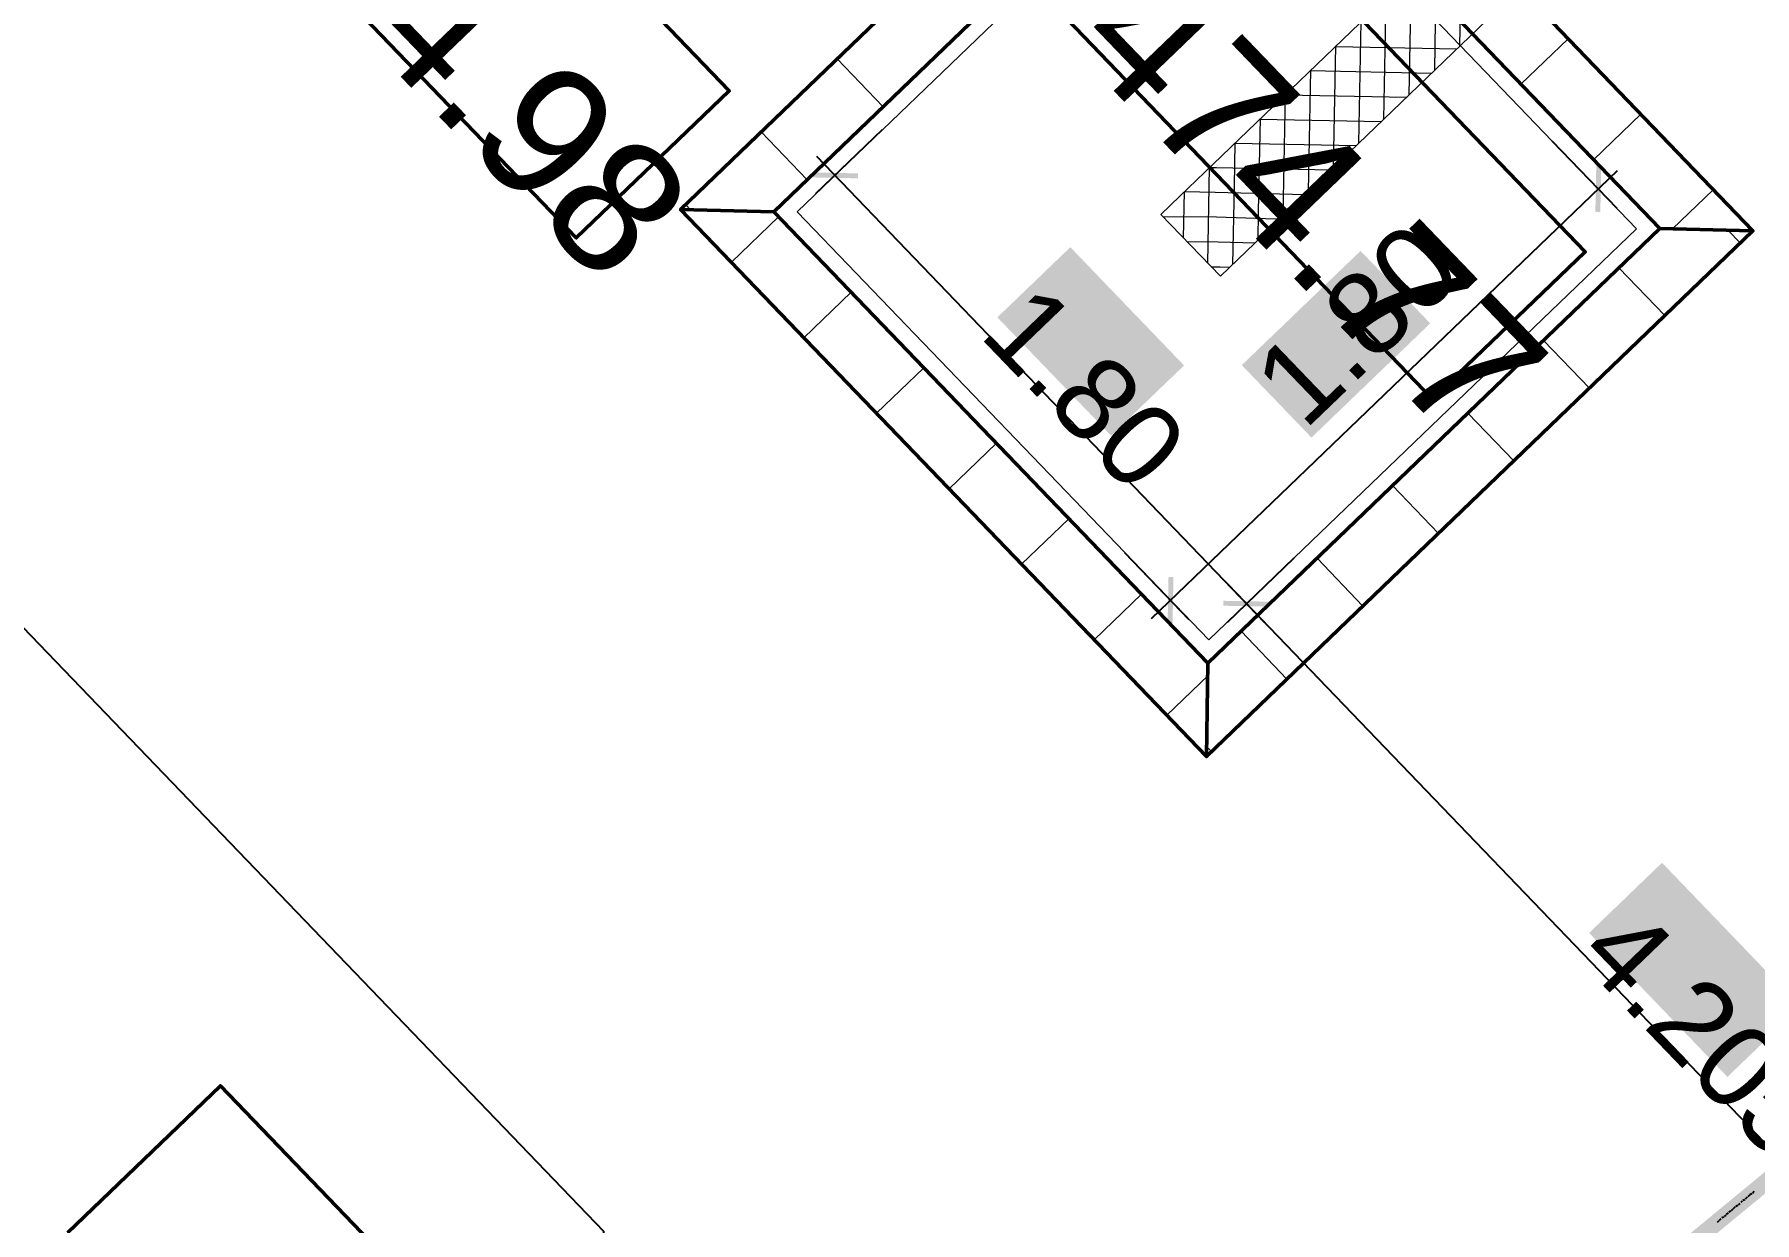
# Model space of a CAD drawing. Header units: metres. Extents: x 2687650.8 to 2687727.1, y 1234407.3 to 1234484.3.
# Drawn here: x 2687669.38 to 2687674.6, y 1234450.35 to 1234453.96 of the extents above; entities that cross this region are included whole.
import ezdxf

# ---------------------------------------------------------------- set-up
doc = ezdxf.new("R2010")
doc.units = ezdxf.units.M
for name, color, linetype in [('PDF_0', 7, 'Continuous'), ('PDF_A-KOTEN', 7, 'Continuous'), ('PDF_A__BEML', 7, 'Continuous'), ('PDF_AV_01211-Bobe-Gebaeude', 7, 'Continuous'), ('PDF_E_BETON', 7, 'Continuous'), ('PDF_PDF_Geometrie', 5, 'Continuous'), ('PDF_Text', 7, 'Continuous')]:
    doc.layers.add(name, color=color, linetype=linetype)
for name, color, linetype, true_color in [('PDF_211_Wände_Beton.211', 7, 'Continuous', 0x7f7f7f), ('PDF_211_Wände_Beton.211 Bauteilschraffuren', 7, 'Continuous', 0x7f7f7f), ('PDF_AV_01234-Bobe-Gartenanlage', 7, 'Continuous', 0xfdfdfd)]:
    doc.layers.add(name, color=color, linetype=linetype, true_color=true_color)
doc.styles.add('PDF Arial', font='arial.ttf')

# ---------------------------------------------------------------- blocks, each defined once
blk = doc.blocks.new('A$C1c84ec86')
at = {"layer": 'PDF_0', "transparency": 33554559}
for points in [[(1615.26, 1685.74), (1616.32, 1686.8), (1606.37, 1696.75), (1605.31, 1695.69)], [(1452.91, 1531.65), (1451.85, 1532.71), (1441.9, 1522.76), (1442.96, 1521.7)], [(1623.09, 1521.7), (1633.04, 1531.65), (1631.98, 1532.71), (1622.03, 1522.76)], [(1606.37, 1516.83), (1605.31, 1515.77), (1615.26, 1505.82), (1616.32, 1506.88)]]:
    blk.add_hatch(color=256, dxfattribs=at).paths.add_polyline_path(points)
at = {"layer": 'PDF_A__BEML', "true_color": 0xffffff, "transparency": 33554559}
for points in [[(1574.4, 1576.31), (1604.88, 1576.31), (1604.88, 1626.26), (1574.4, 1626.26)], [(1512.6, 1563.61), (1512.6, 1532.92), (1562.34, 1532.92), (1562.34, 1563.61)], [(1771.47, 1563.61), (1771.47, 1532.92), (1832.01, 1532.92), (1832.01, 1563.61)]]:
    blk.add_hatch(color=7, dxfattribs=at).paths.add_polyline_path(points)
at = {"layer": 'PDF_AV_01211-Bobe-Gebaeude', "transparency": 33554559}
blk.add_hatch(color=256, dxfattribs=at).paths.add_polyline_path([(1820.15, 993.16), (1825.23, 992.73), (1917.52, 2195.66), (1912.02, 2191)])
at = {"layer": 'PDF_211_Wände_Beton.211', "lineweight": 18}
blk.add_lwpolyline([(3057.58, 2120.3), (2703.03, 2120.3), (2036.9, 2120.3), (1550.49, 2120.3), (1524.45, 2120.3), (1524.45, 1612.29), (1524.45, 1598.32), (1524.45, 1590.28), (1550.49, 1590.28), (1550.49, 2100.41), (2036.9, 2100.41), (2703.03, 2100.41), (3057.58, 2100.41), (3057.58, 1981.87), (3057.58, 553.73), (642.42, 553.73), (642.42, 1483.39), (642.42, 1591.13), (708.88, 2526.92), (2625.35, 2526.92)], dxfattribs=at)
at = {"layer": 'PDF_211_Wände_Beton.211 Bauteilschraffuren', "lineweight": 18}
for points in [[(1550.49, 1680.45), (1524.45, 1706.28), (1550.49, 1732.31)], [(1550.49, 1669.66), (1524.45, 1695.69), (1550.49, 1721.52)], [(1550.49, 1691.03), (1524.45, 1717.07)], [(1524.45, 1663.73), (1550.49, 1689.76)], [(1550.49, 1659.07), (1524.45, 1685.11)], [(1524.45, 1653.15), (1550.49, 1679.18)], [(1550.49, 1648.49), (1524.45, 1674.52)], [(1524.45, 1642.56), (1550.49, 1668.6)], [(1550.49, 1637.91), (1524.45, 1663.94)], [(1524.45, 1631.98), (1550.49, 1658.01)], [(1550.49, 1627.32), (1524.45, 1653.36)], [(1524.45, 1621.4), (1550.49, 1647.43)], [(1550.49, 1616.74), (1524.45, 1642.77)], [(1544.98, 1590.28), (1524.45, 1610.81), (1525.3, 1611.66), (1525.93, 1612.29), (1550.49, 1636.85)], [(1550.49, 1606.15), (1544.35, 1612.29), (1524.45, 1632.19)], [(1534.4, 1590.28), (1524.45, 1600.23), (1531.01, 1606.79), (1536.52, 1612.29), (1550.49, 1626.05)], [(1550.49, 1595.57), (1533.76, 1612.29), (1524.45, 1621.61)], [(1525.3, 1590.28), (1536.73, 1601.92), (1547.31, 1612.29), (1550.49, 1615.47)], [(1535.88, 1590.28), (1542.44, 1597.05), (1550.49, 1604.88)], [(1546.46, 1590.28), (1548.37, 1592.18), (1550.49, 1594.3)]]:
    blk.add_lwpolyline(points, dxfattribs=at)
at = {"layer": 'PDF_A-KOTEN', "lineweight": 50}
for points in [[(1454.81, 1610.81), (1454.81, 1675.16), (1621.82, 1675.16), (1621.82, 1610.81)], [(1239.75, 1457.56), (1239.75, 1521.91), (1406.76, 1521.91), (1406.76, 1457.56)], [(1517.25, 1137.31), (1517.25, 1201.65), (1684.26, 1201.65), (1684.26, 1137.31)]]:
    blk.add_lwpolyline(points, close=True, dxfattribs=at)
at = {"layer": 'PDF_A__BEML', "lineweight": 25}
for points in [[(1610.81, 1503.28), (1610.81, 1699.29)], [(1590.7, 1691.25), (1618.86, 1691.25)], [(1447.4, 1547.1), (1447.4, 1519.16)], [(1439.36, 1527.2), (1635.37, 1527.2)], [(1619.49, 1527.2), (2055.95, 1527.2)], [(1590.7, 1511.33), (1618.86, 1511.33)]]:
    blk.add_lwpolyline(points, dxfattribs=at)
blk.add_lwpolyline([(1627.53, 1519.16), (1627.53, 1547.1)], close=True, dxfattribs=at)
at = {"layer": 'PDF_AV_01234-Bobe-Gartenanlage', "lineweight": 25}
for points in [[(1862.7, 1513.66), (1862.49, 1513.02)], [(1862.49, 1512.81), (1862.49, 1512.17)], [(1862.7, 1514.71), (1862.7, 1513.87)], [(1862.28, 1508.15), (1862.06, 1507.52)], [(1862.49, 1510.9), (1862.28, 1510.27)], [(1862.28, 1510.06), (1862.28, 1509.42)], [(1862.28, 1509), (1862.28, 1508.36)], [(1862.49, 1511.96), (1862.49, 1511.11)], [(1861.85, 1502.65), (1861.64, 1502.01)], [(1862.06, 1505.4), (1861.85, 1504.76)], [(1861.85, 1504.55), (1861.85, 1503.71)], [(1861.85, 1503.49), (1861.85, 1502.86)], [(1862.06, 1507.3), (1862.06, 1506.46)], [(1862.06, 1506.25), (1862.06, 1505.61)], [(1861.64, 1501.59), (1861.64, 1500.95)], [(1861.64, 1500.74), (1861.64, 1500.11)]]:
    blk.add_lwpolyline(points, dxfattribs=at)
at = {"layer": 'PDF_E_BETON', "lineweight": 50}
for points in [[(1422.43, 1716.22), (1652.51, 1716.22), (1652.51, 1486.35), (1422.43, 1486.35)], [(1442.53, 1696.33), (1632.4, 1696.33), (1632.4, 1506.25), (1442.53, 1506.25)]]:
    blk.add_lwpolyline(points, close=True, dxfattribs=at)
at = {"layer": 'PDF_E_BETON', "color": 8, "lineweight": 18, "true_color": 0x7f7f7f}
for points in [[(1571.65, 1716.22), (1571.65, 1696.33)], [(1603.4, 1716.22), (1603.4, 1696.33)], [(1635.15, 1716.22), (1635.15, 1699.08)], [(1652.51, 1710.93), (1647.01, 1710.93)], [(1652.51, 1679.18), (1632.4, 1679.18)], [(1652.51, 1647.43), (1632.4, 1647.43)], [(1652.51, 1615.68), (1632.4, 1615.68)], [(1652.51, 1583.93), (1632.4, 1583.93)], [(1442.53, 1552.18), (1422.43, 1552.18)], [(1652.51, 1552.18), (1632.4, 1552.18)], [(1442.53, 1520.22), (1422.43, 1520.22)], [(1652.51, 1520.22), (1632.4, 1520.22)], [(1444.65, 1506.25), (1444.65, 1486.35)], [(1476.4, 1506.25), (1476.4, 1486.35)], [(1508.15, 1506.25), (1508.15, 1486.35)], [(1539.9, 1506.25), (1539.9, 1486.35)], [(1571.65, 1506.25), (1571.65, 1486.35)], [(1603.4, 1506.25), (1603.4, 1486.35)], [(1635.15, 1503.71), (1635.15, 1486.35)], [(1424.75, 1488.47), (1422.43, 1488.47)], [(1652.51, 1488.47), (1650.18, 1488.47)]]:
    blk.add_lwpolyline(points, dxfattribs=at)
at = {"layer": 'PDF_E_BETON', "lineweight": 50}
for points in [[(1632.4, 1696.33), (1652.51, 1716.22)], [(1442.53, 1506.25), (1422.43, 1486.35)], [(1632.4, 1506.25), (1652.51, 1486.35)]]:
    blk.add_lwpolyline(points, dxfattribs=at)
at = {"layer": 'PDF_E_BETON', "color": 8, "lineweight": 18, "true_color": 0x7f7f7f}
blk.add_lwpolyline([(1447.4, 1691.25), (1627.53, 1691.25), (1627.53, 1511.33), (1447.4, 1511.33)], close=True, dxfattribs=at)
at = {"layer": 'PDF_PDF_Geometrie', "color": 16, "lineweight": 25, "true_color": 0x7f0000}
blk.add_lwpolyline([(2320.33, 564.1), (1629.65, 1254.78), (885.21, 1254.78), (857.27, 1282.72)], dxfattribs=at)
at = {"layer": 'PDF_Text', "attachment_point": 7, "style": 'PDF Arial'}
for s, insert, char_height in [('474.77', (1468.15, 1605.93), 40.002), ('1.80', (1512.39, 1524.53), 25.001), ('4.205', (1773.8, 1524.53), 25.001), ('474.98', (1253.09, 1452.47), 40.002)]:
    blk.add_mtext(s, dxfattribs=dict(at, insert=insert, char_height=char_height))
at = {"layer": 'PDF_Text', "insert": (1602.33, 1576.1), "char_height": 25.001, "attachment_point": 7, "rotation": 90, "style": 'PDF Arial'}
blk.add_mtext('1.80', dxfattribs=at)

msp = doc.modelspace()

# ---------------------------------------------------------------- block references
at = {"xscale": 0.01, "yscale": 0.01, "zscale": 0.01, "rotation": 313.8734409291175}
msp.add_blockref('A$C1c84ec86', (2687650.7677, 1234453.3784), dxfattribs=at)

doc.saveas('drawing.dxf')
